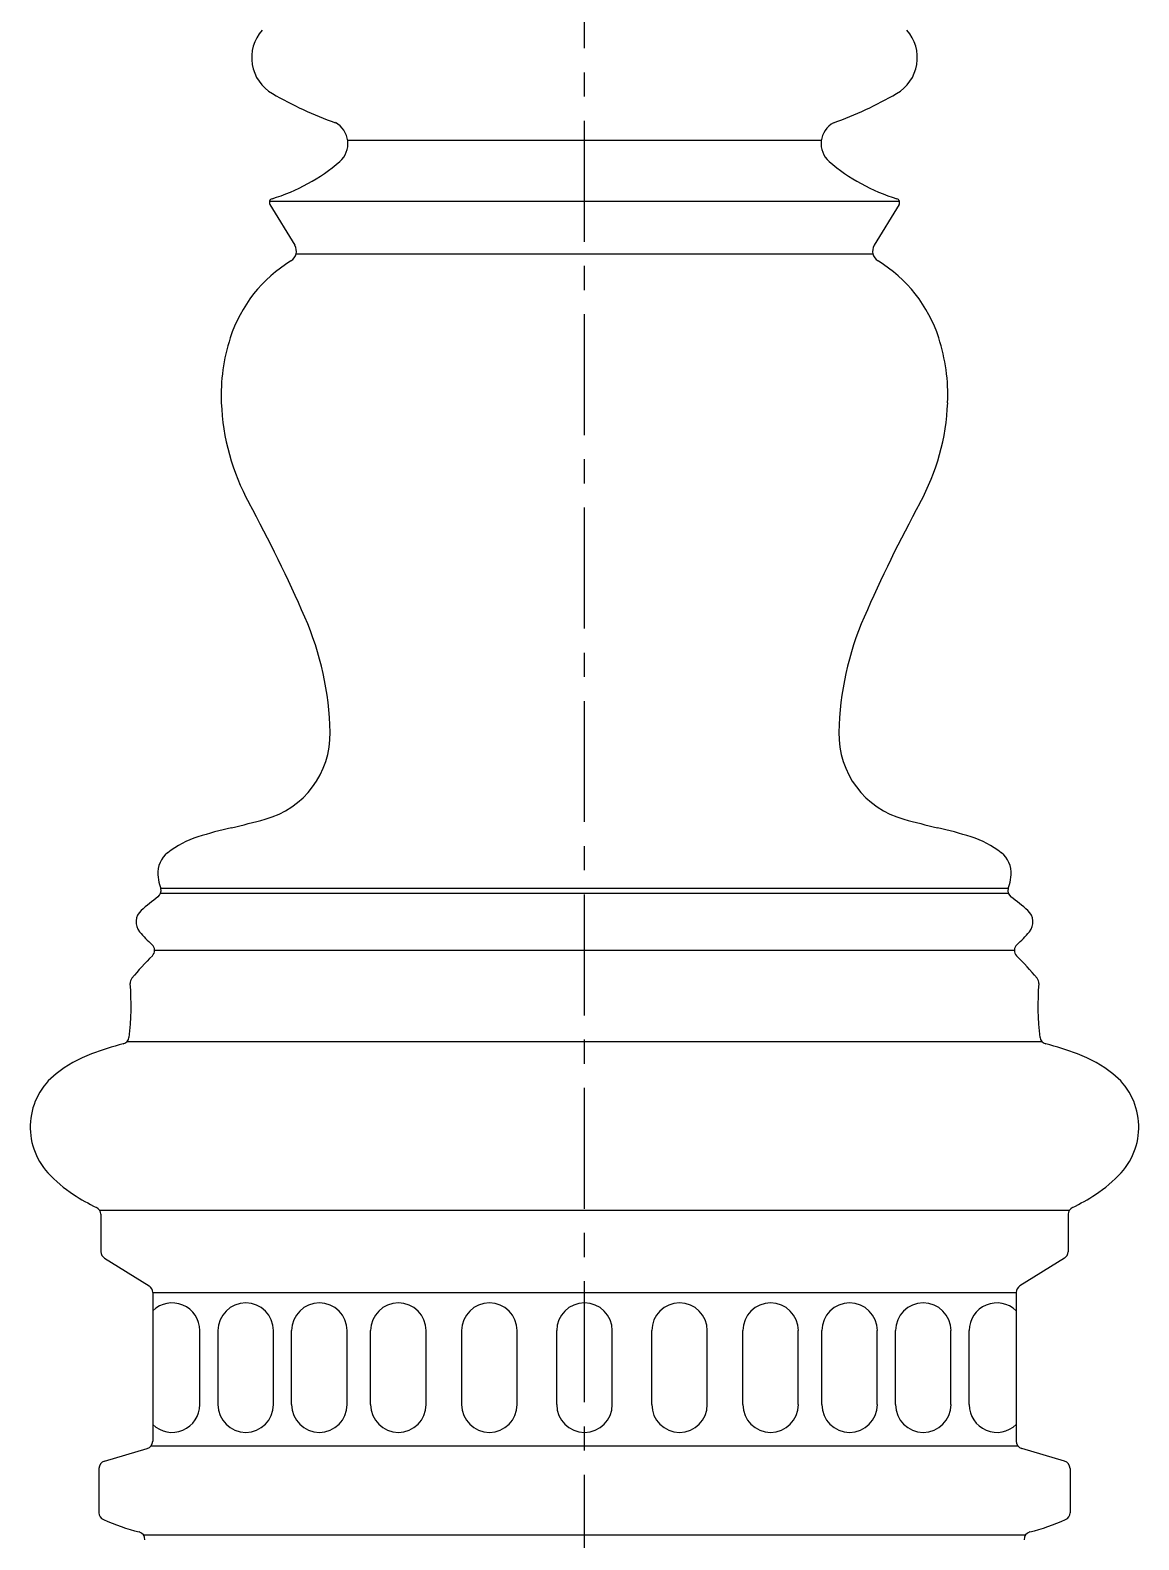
# Model space of a CAD drawing. Header units: millimetres. Extents: x 0 to 13338, y 0 to 11580.
# Drawn here: x 2673 to 2964.2, y 1406.9 to 1803.4 of the extents above; entities that cross this region are included whole.
import ezdxf

# ---------------------------------------------------------------- set-up
doc = ezdxf.new("R2010")
doc.units = ezdxf.units.MM
doc.linetypes.add('CENTER', pattern=[50.8, 31.75, -6.35, 6.35, -6.35])
doc.layers.add('axes', color=40, linetype='CENTER')
doc.layers.add('dwgmodels.com', color=250, linetype='Continuous')

# ---------------------------------------------------------------- blocks, each defined once
blk = doc.blocks.new('Public Light 8_side_dwgmodels.com')
at = {"color": 0}
for p, q in [((-62.23, 1063.73), (62.23, 1063.73)), ((-82.71, 1047.7), (82.71, 1047.7)), ((-82.63, 1046.83), (-76.1, 1036.08)), ((82.63, 1046.83), (76.1, 1036.08)), ((-75.75, 1033.82), (75.75, 1033.82)), ((-111.32, 865.96), (111.32, 865.96)), ((111.31, 867.16), (-111.31, 867.16)), ((-112.91, 850.95), (112.91, 850.95)), ((-120.12, 826.96), (120.12, 826.96)), ((-127.36, 782.63), (127.36, 782.63)), ((-127.06, 781.58), (-126.99, 771.74)), ((127.06, 781.58), (126.99, 771.74)), ((-126.05, 770.05), (-114.34, 762.75)), ((126.05, 770.05), (114.34, 762.75)), ((-113.4, 761.06), (-113.4, 722)), ((-113.4, 761.06), (113.4, 761.06)), ((113.4, 761.06), (113.4, 722)), ((-101.02, 731.59), (-101.02, 751.02)), ((-96.25, 731.59), (-96.25, 751.02)), ((-81.68, 731.59), (-81.68, 751.02)), ((-76.91, 731.59), (-76.91, 751.02)), ((-62.34, 731.59), (-62.34, 751.02)), ((-56.16, 731.59), (-56.16, 751.02)), ((-41.59, 731.59), (-41.59, 751.02)), ((-32.25, 731.59), (-32.25, 751.02)), ((-17.68, 731.59), (-17.68, 751.02)), ((-7.29, 731.59), (-7.29, 751.02)), ((7.29, 731.59), (7.29, 751.02)), ((17.68, 731.59), (17.68, 751.02)), ((32.25, 731.59), (32.25, 751.02)), ((41.59, 731.59), (41.59, 751.02)), ((56.16, 731.59), (56.16, 751.02)), ((62.34, 731.59), (62.34, 751.02)), ((76.91, 731.59), (76.91, 751.02)), ((81.68, 731.59), (81.68, 751.02)), ((96.25, 731.59), (96.25, 751.02)), ((101.02, 731.59), (101.02, 751.02)), ((-126.1, 716.71), (-114.82, 720.08)), ((-113.79, 720.8), (113.79, 720.8)), ((126.1, 716.71), (114.82, 720.08)), ((-127.52, 714.8), (-127.52, 703.2)), ((127.52, 714.8), (127.52, 703.2)), ((-115.83, 697.38), (115.83, 697.38))]:
    blk.add_line(p, q, dxfattribs=at)
for centre, radius, start, end in [((-76.52, 1085.36), 10.89, 138.4465, 240.0407), ((76.52, 1085.36), 10.89, 299.9593, 41.5535), ((-30.4, 1165.38), 103.25, 240.0407, 250.1643), ((30.4, 1165.38), 103.25, 289.8357, 299.9593), ((-68.47, 1062.78), 6.32, 312.0343, 60.9857), ((68.4, 1062.76), 6.25, 118.3388, 228.2895), ((-96.93, 1096.49), 50.43, 287.1367, 310.4003), ((96.93, 1096.49), 50.43, 229.5997, 252.8633), ((-81.77, 1047.35), 1, 107.1367, 211.2657), ((81.77, 1047.35), 1, 328.7343, 72.8633), ((-78.67, 1034.53), 3, 301.3811, 31.2657), ((78.67, 1034.53), 3, 148.7343, 238.6189), ((-57.84, 1000.38), 37, 121.3811, 162.0879), ((57.84, 1000.38), 37, 17.9121, 58.6189), ((-46.39, 996.68), 49.03, 162.0879, 182.2689), ((46.39, 996.68), 49.03, 357.7311, 17.9121), ((-35.43, 997.11), 60, 182.2689, 208.5935), ((35.43, 997.11), 60, 331.4065, 357.7311), ((-421.46, 786.7), 379.65, 23.5567, 28.5935), ((421.46, 786.7), 379.65, 151.4065, 156.4433), ((-146.78, 906.46), 80, 1.2488, 23.5567), ((146.78, 906.46), 80, 156.4433, 178.7512), ((-89.97, 907.69), 23.17, 285.1806, 1.2488), ((89.97, 907.69), 23.17, 178.7512, 254.8194), ((-149.36, 1126.61), 250, 283.0956, 285.1806), ((149.36, 1126.61), 250, 254.8194, 256.9044), ((-94.02, 856.86), 25, 107.4398, 128.1641), ((-65.46, 765.94), 120.3, 103.0956, 107.4398), ((65.46, 765.94), 120.3, 72.5602, 76.9044), ((94.02, 856.86), 25, 51.8359, 72.5602), ((-105.27, 871.16), 6.81, 128.1641, 183.6934), ((105.27, 871.16), 6.81, 356.3066, 51.8359), ((-100.08, 871.5), 12, 183.6934, 195.879), ((100.08, 871.5), 12, 344.121, 356.3066), ((-63.48, 800.94), 80.35, 127.1614, 131.2252), ((-113.22, 866.57), 2, 307.1614, 17.38), ((-71.5, 879.63), 41.72, 195.879, 197.38), ((113.22, 866.57), 2, 162.62, 232.8386), ((71.5, 879.63), 41.72, 342.62, 344.121), ((63.48, 800.94), 80.35, 48.7748, 52.8386), ((-113.79, 858.36), 4, 131.2252, 220.1396), ((113.79, 858.36), 4, 319.8604, 48.7748), ((-89.86, 878.55), 35.3, 220.1396, 227.8125), ((89.86, 878.55), 35.3, 312.1875, 319.8604), ((-57.83, 793.49), 78.96, 134.8342, 140.6127), ((-114.91, 850.9), 2, 314.8342, 47.8125), ((114.91, 850.9), 2, 132.1875, 225.1658), ((57.83, 793.49), 78.96, 39.3873, 45.1658), ((-187.01, 836.66), 67.93, 352.7033, 4.6502), ((-117.31, 842.33), 2, 140.6127, 184.6502), ((117.31, 842.33), 2, 355.3498, 39.3873), ((187.01, 836.66), 67.93, 175.3498, 187.2967), ((-101.1, 748.32), 80.56, 104.3921, 110.6409), ((-121.62, 828.28), 2, 284.3921, 352.7033), ((121.62, 828.28), 2, 187.2967, 255.6079), ((101.1, 748.32), 80.56, 69.3591, 75.6079), ((-117.16, 790.95), 35, 110.6409, 128.1842), ((117.16, 790.95), 35, 51.8158, 69.3591), ((-127.8, 804.48), 17.78, 128.1842, 222.4239), ((127.8, 804.48), 17.78, 317.5761, 51.8158), ((-115.09, 816.1), 35, 222.4239, 236.8968), ((115.09, 816.1), 35, 303.1032, 317.5761), ((-103.45, 833.95), 56.31, 236.8968, 243.9527), ((103.45, 833.95), 56.31, 296.0473, 303.1032), ((-129.06, 781.56), 2, 0.366, 63.9527), ((129.06, 781.56), 2, 116.0473, 179.634), ((-124.99, 771.75), 2, 180.366, 238.0687), ((124.99, 771.75), 2, 301.9313, 359.634), ((-115.4, 761.06), 2, 0, 58.0687), ((115.4, 761.06), 2, 121.9313, 180), ((-108.31, 751.02), 7.29, 0, 134.3142), ((-88.97, 751.02), 7.29, 0, 180), ((-69.63, 751.02), 7.29, 0, 180), ((-48.88, 751.02), 7.29, 0, 180), ((-24.97, 751.02), 7.29, 0, 180), ((0, 751.02), 7.29, 0, 180), ((24.97, 751.02), 7.29, 0, 180), ((48.88, 751.02), 7.29, 0, 180), ((69.63, 751.02), 7.29, 0, 180), ((88.97, 751.02), 7.29, 0, 180), ((108.31, 751.02), 7.29, 45.6858, 180), ((-108.31, 731.59), 7.29, 225.6858, 0), ((-88.97, 731.59), 7.29, 180, 0), ((-69.63, 731.59), 7.29, 180, 0), ((-48.88, 731.59), 7.29, 180, 0), ((-24.97, 731.59), 7.29, 180, 0), ((0, 731.59), 7.29, 180, 0), ((24.97, 731.59), 7.29, 180, 0), ((48.88, 731.59), 7.29, 180, 0), ((69.63, 731.59), 7.29, 180, 0), ((88.97, 731.59), 7.29, 180, 0), ((108.31, 731.59), 7.29, 180, 314.3142), ((-115.4, 722), 2, 286.6322, 0), ((115.4, 722), 2, 180, 253.3678), ((-125.52, 714.8), 2, 106.6322, 180), ((125.52, 714.8), 2, 0, 73.3678), ((-125.52, 703.2), 2, 180, 245.833), ((125.52, 703.2), 2, 294.167, 0), ((-103.49, 752.3), 55.81, 245.833, 256.0367), ((-117.44, 696.2), 2, 356.75, 76.0367), ((117.44, 696.2), 2, 103.9633, 183.25), ((103.49, 752.3), 55.81, 283.9633, 294.167)]:
    blk.add_arc(centre, radius, start, end, dxfattribs=at)
at = {"layer": 'axes'}
blk.add_lwpolyline([(0, -131.37), (0, 4592.34)], dxfattribs=at)

msp = doc.modelspace()

# ---------------------------------------------------------------- block references
at = {"layer": 'dwgmodels.com'}
msp.add_blockref('Public Light 8_side_dwgmodels.com', (2818.61, 710.8), dxfattribs=at)

doc.saveas('drawing.dxf')
